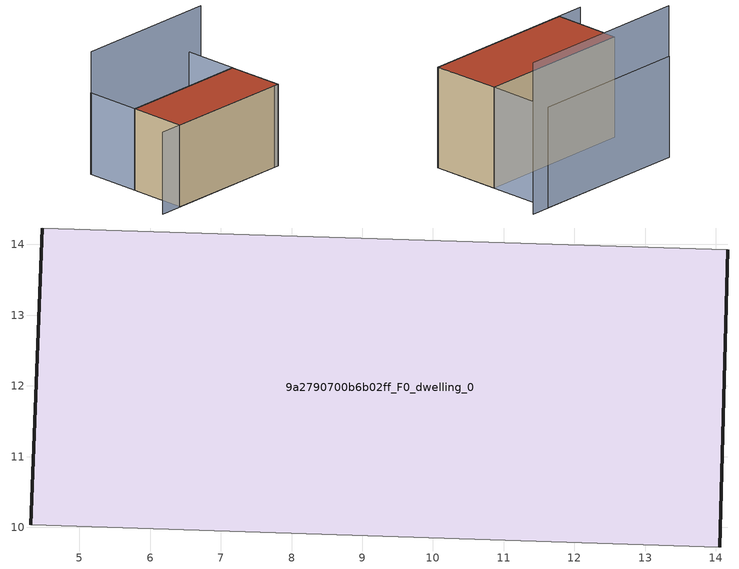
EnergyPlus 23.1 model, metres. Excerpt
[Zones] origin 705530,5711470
9a2790700b6b02ff_F0_dwelling_0
 floor ground (EU_floor_Construction): 14.06,9.72 14.17,13.92 4.47,14.23 4.31,10.04 z0
 wall outside (EU_wall_Construction): 14.17,13.92 14.06,9.72 / 4.31,10.04 4.47,14.23 z0:6
 wall adiabatic (EU_wall_Construction): 4.47,14.23 14.17,13.92 / 14.06,9.72 4.31,10.04 z0:6
 roof outside (EU_roof_Construction): 14.17,13.92 14.06,9.72 4.31,10.04 4.47,14.23 z6
shading: 2.63,10.12 14.06,9.72 / 14.18,13.92 4.47,14.23 / 4.47,14.23 4.6,18.29 / 4.6,18.29 14.31,17.98 / 14.31,17.98 14.18,13.92 z0:6; 15.49,17.91 4.62,18.27 z0:9
[Building]
EU S2 Campaign: North Axis=0; Terrain=City; Solar Distribution=FullExterior
[Site:Location]
London: Latitude=51.5; Longitude=-0.5; Time Zone=0; Elevation=25
[SizingPeriod:WeatherFileDays]
AnnualSizingPeriod: Begin Month=1; Begin Day of Month=1; End Month=12; End Day of Month=31; Day of Week for Start Day=Monday; Use Weather File Daylight Saving Period=No; Use Weather File Rain and Snow Indicators=No
[MATERIAL]
EU_InternalMass_Material: Roughness=MediumRough; Thickness=0.1; Conductivity=1; Density=1800; Specific Heat=900; Thermal Absorptance=0.9; Solar Absorptance=0.7; Visible Absorptance=0.7
[MATERIAL:NOMASS] Roughness=MediumRough; Thermal Absorptance=0.9; Solar Absorptance=0.7; Visible Absorptance=0.7
Name | Thermal Resistance
EU_wall_NoMass | 0.724719
EU_roof_NoMass | 2.98947
EU_floor_NoMass | 2.39157
[CONSTRUCTION]
EU_wall_Construction: EU_wall_NoMass
EU_roof_Construction: EU_roof_NoMass
EU_floor_Construction: EU_floor_NoMass
EU_InternalMass_Construction: EU_InternalMass_Material
[ZONE]
9a2790700b6b02ff_F0_dwelling_0: Type=1; Multiplier=1; Ceiling Height=autocalculate; Volume=245.15; Floor Area=autocalculate; Part of Total Floor Area=Yes
[INTERNALMASS]
9a2790700b6b02ff_F0_dwelling_0_EU_InternalMass: Construction=EU_InternalMass_Construction; Zone or ZoneList=9a2790700b6b02ff_F0_dwelling_0; Surface Area=40.8584
[OTHEREQUIPMENT]
EU_Step8_InternalGain_9a2790700b6b02ff_F0_dwelling_0_f000: Fuel Type=Electricity; Zone or ZoneList or Space or SpaceList=9a2790700b6b02ff_F0_dwelling_0; Schedule=EU_Step8_GainSchedule_9a2790700b6b02ff_F0_dwelling_0_f000; Design Level Calculation Method=Watts/Area; Power per Zone Floor Area=1; Fraction Latent=0; Fraction Radiant=0; Fraction Lost=0; Carbon Dioxide Generation Rate=0; EndUse Subcategory=EU_Step8_InternalGains
[ZONEVENTILATION:DESIGNFLOWRATE]
EU_ConstantAir_9a2790700b6b02ff_F0_dwelling_0: Zone or ZoneList or Space or SpaceList=9a2790700b6b02ff_F0_dwelling_0; Schedule=EU_AlwaysOn; Design Flow Rate Calculation Method=AirChanges/Hour; Air Changes per Hour=0.418135; Ventilation Type=Natural; Fan Pressure Rise=0; Fan Total Efficiency=1; Constant Term Coefficient=1; Temperature Term Coefficient=0; Velocity Term Coefficient=0; Velocity Squared Term Coefficient=0; Minimum Indoor Temperature=-100; Maximum Indoor Temperature=100; Delta Temperature=-100; Minimum Outdoor Temperature=-100; Maximum Outdoor Temperature=100; Maximum Wind Speed=40
[HVACTEMPLATE:THERMOSTAT]
EU_HeatOnly_9a2790700b6b02ff_F0_dwelling_0: Constant Heating Setpoint=20; Constant Cooling Setpoint=50
[HVACTEMPLATE:ZONE:IDEALLOADSAIRSYSTEM]
9a2790700b6b02ff_F0_dwelling_0: Template Thermostat=EU_HeatOnly_9a2790700b6b02ff_F0_dwelling_0; System Availability Schedule=EU_AlwaysOn; Maximum Heating Supply Air Temperature=50; Minimum Cooling Supply Air Temperature=13; Maximum Heating Supply Air Humidity Ratio=0.0156; Minimum Cooling Supply Air Humidity Ratio=0.0077; Heating Limit=NoLimit; Cooling Limit=NoLimit; Heating Availability Schedule=EU_AlwaysOn; Cooling Availability Schedule=EU_CoolingOff; Dehumidification Control Type=ConstantSensibleHeatRatio; Cooling Sensible Heat Ratio=0.7; Dehumidification Setpoint=60; Humidification Control Type=None; Humidification Setpoint=30; Outdoor Air Method=None; Outdoor Air Flow Rate per Person=0.00944; Outdoor Air Flow Rate per Zone Floor Area=0; Outdoor Air Flow Rate per Zone=0; Demand Controlled Ventilation Type=None; Outdoor Air Economizer Type=NoEconomizer; Heat Recovery Type=None; Sensible Heat Recovery Effectiveness=0.7; Latent Heat Recovery Effectiveness=0.65
[SIZING:ZONE]
9a2790700b6b02ff_F0_dwelling_0: Zone Cooling Design Supply Air Temperature Input Method=SupplyAirTemperature; Zone Cooling Design Supply Air Temperature=13; Zone Heating Design Supply Air Temperature Input Method=SupplyAirTemperature; Zone Heating Design Supply Air Temperature=50; Zone Cooling Design Supply Air Humidity Ratio=0.008; Zone Heating Design Supply Air Humidity Ratio=0.008; Cooling Design Air Flow Method=DesignDay; Cooling Design Air Flow Rate=0; Cooling Minimum Air Flow per Zone Floor Area=0.000762; Cooling Minimum Air Flow=0; Cooling Minimum Air Flow Fraction=0.2; Heating Design Air Flow Method=DesignDay; Heating Design Air Flow Rate=0; Heating Maximum Air Flow per Zone Floor Area=0.002032; Heating Maximum Air Flow=0.141576; Heating Maximum Air Flow Fraction=0.3; Account for Dedicated Outdoor Air System=No; Dedicated Outdoor Air System Control Strategy=NeutralSupplyAir; Dedicated Outdoor Air Low Setpoint Temperature for Design=autosize; Dedicated Outdoor Air High Setpoint Temperature for Design=autosize; Zone Load Sizing Method=Sensible Load Only No Latent Load; Zone Latent Cooling Design Supply Air Humidity Ratio Input Method=HumidityRatioDifference; Zone Cooling Design Supply Air Humidity Ratio Difference=0.005; Zone Latent Heating Design Supply Air Humidity Ratio Input Method=HumidityRatioDifference; Zone Humidification Design Supply Air Humidity Ratio Difference=0.005
[SCHEDULE:CONSTANT]
Name | Hourly Value
EU_AlwaysOn | 1
EU_CoolingOff | 0
[SCHEDULE:FILE]
EU_Step8_GainSchedule_9a2790700b6b02ff_F0_dwelling_0_f000: File=../../schedules/9a2790700b6b02ff/9a2790700b6b02ff_F0_dwelling_0_f000_gain.csv; Column Number=1; Rows to Skip at Top=0; Number of Hours of Data=8760; Column Separator=Comma; Interpolate to Timestep=No; Minutes per Item=60; Adjust Schedule for Daylight Savings=Yes
